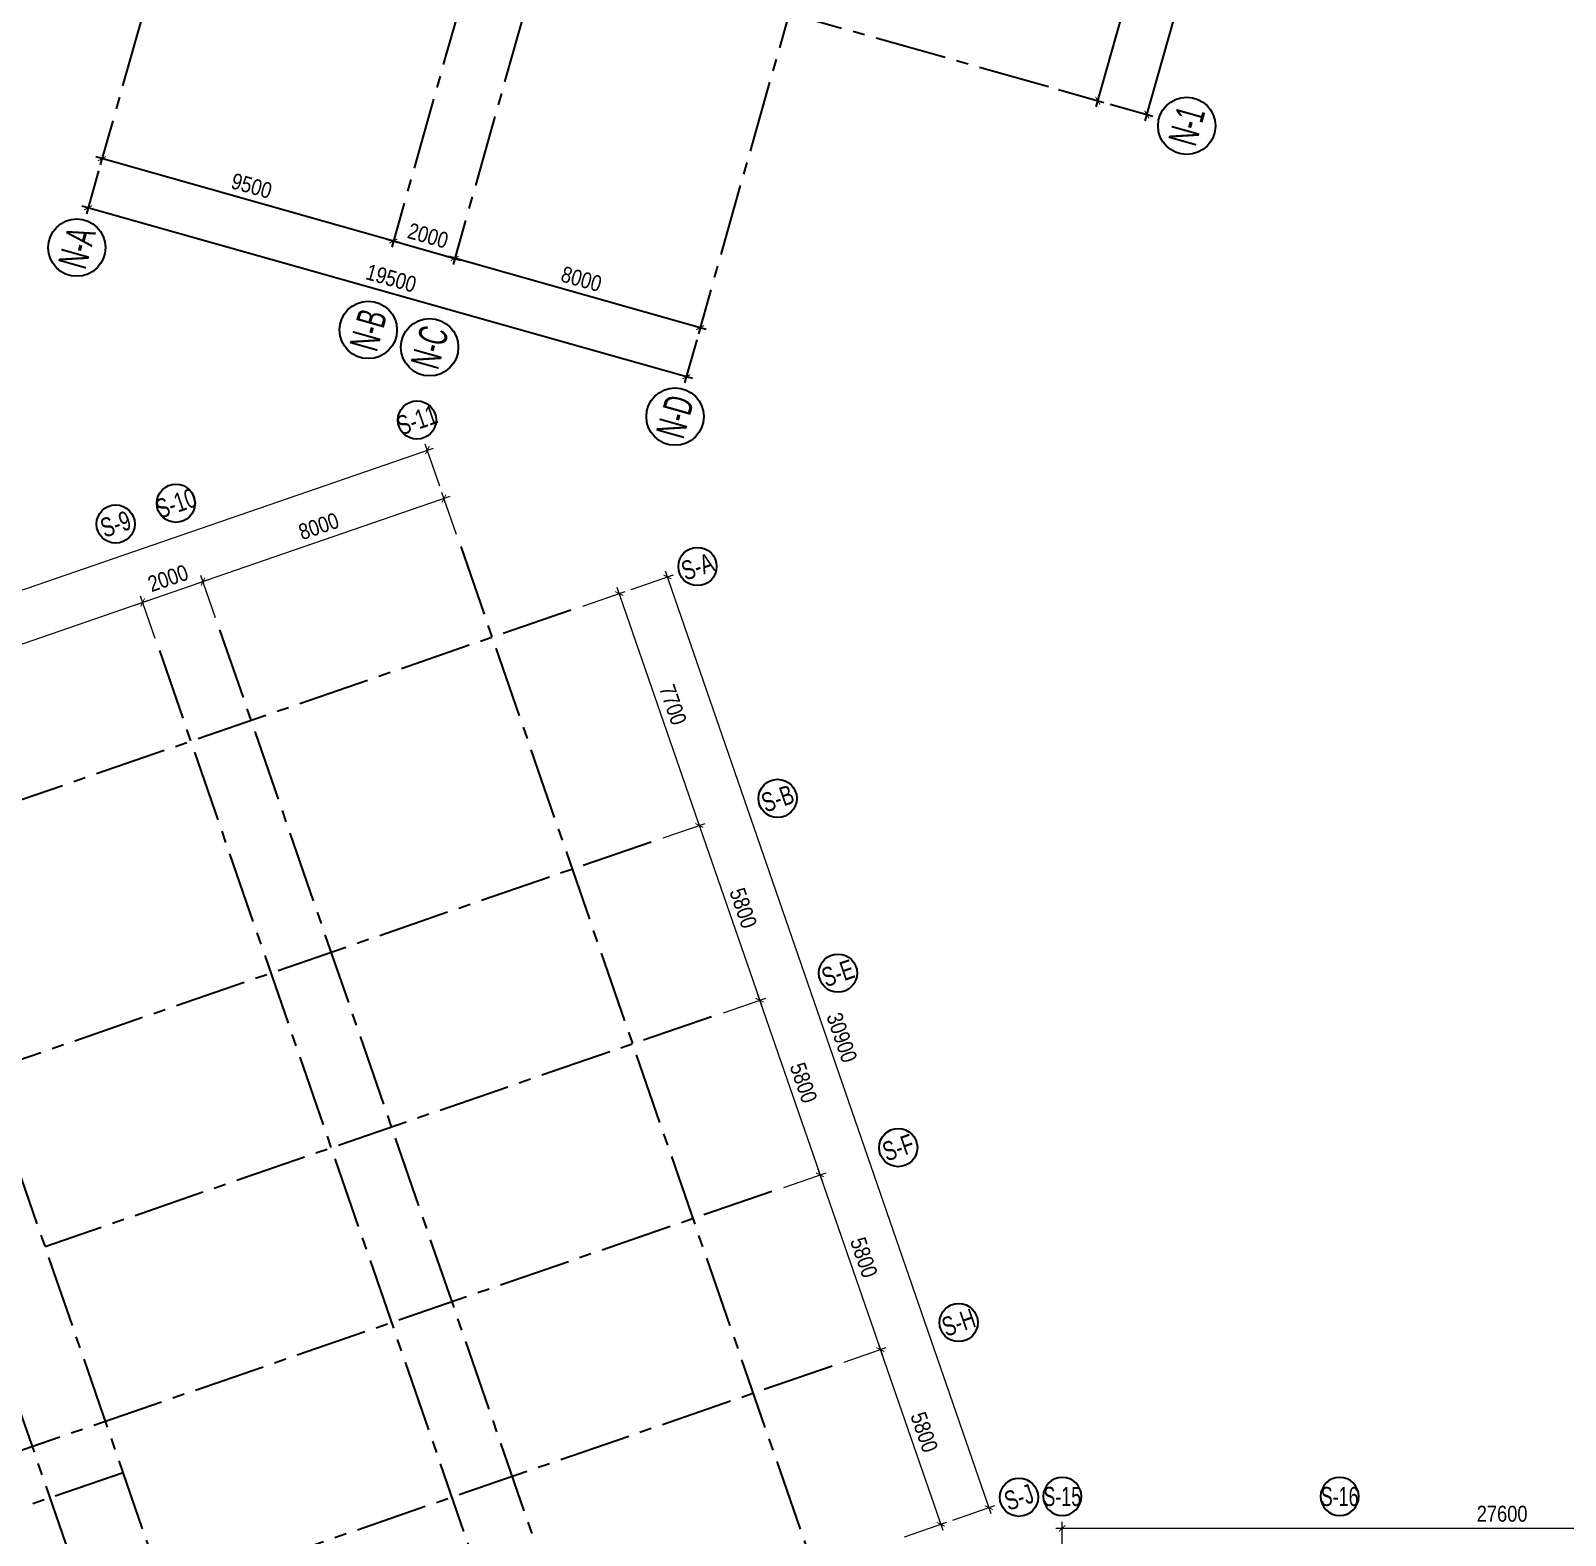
# Model space of a CAD drawing. Header units: millimetres. Extents: x 489377 to 1074388, y -818569 to -310551.
# Drawn here: x 560366 to 608504, y -773919 to -726700 of the extents above; entities that cross this region are included whole.
import ezdxf
from ezdxf.enums import TextEntityAlignment as Align

# ---------------------------------------------------------------- set-up
doc = ezdxf.new("R2010")
doc.units = ezdxf.units.MM
doc.header["$LTSCALE"] = 100
doc.header["$PDMODE"] = 32
doc.header["$PDSIZE"] = 2.5
for name, pattern in [('CENTER2', [1.125, 0.75, -0.125, 0.125, -0.125]), ('DASHDOT', [1, 0.5, -0.25, 0, -0.25]), ('DASHED', [4.5, 3, -1.5])]:
    doc.linetypes.add(name, pattern=pattern)
for name, color, linetype in [('A-GRID-SYM', 50, 'Continuous'), ('ccu11-Dim', 8, 'Continuous'), ('ccu11-Khuat', 9, 'DASHED'), ('ccu12-Hatch', 250, 'Continuous'), ('ccu12-Truc', 13, 'CENTER2'), ('KC-Betong', 6, 'Continuous'), ('KT-Dim', 8, 'Continuous'), ('Xref_ST_MBDV Cot vach 30.7.2022|Xref_ST_MBDV Cot vach 30.7.2022|Xref_ST_MBDV Cot vach 30.7.2022|Xref_ST_MBDV Cot vach 30.7.2022|A-GRID-SYM', 50, 'Continuous')]:
    doc.layers.add(name, color=color, linetype=linetype)
doc.layers.add('ccu12-Tencaukien', color=9, linetype='Continuous', lineweight=15)
doc.styles.add('Arial Narrow', font='ARIALN.TTF')
doc.styles.add('HBA-Text', font='GOTHIC.TTF')
doc.dimstyles.new('ccu12-200', dxfattribs={"dimscale": 200, "dimtxt": 2.5, "dimasz": 1, "dimexe": 1, "dimexo": 2, "dimgap": 1, "dimtad": 1, "dimdec": 0, "dimdsep": 46, "dimtxsty": 'Arial Narrow', "dimblk": 'ARCHTICK', "dimcen": -1, "dimdle": 1, "dimclrd": 256, "dimclre": 256, "dimclrt": 3, "dimadec": 0, "dimazin": 2, "dimtfac": 0.1, "dimtdec": 0, "dimtmove": 0, "dimatfit": 1, "dimldrblk": 'ARCHTICK', "dimfxl": 0, "dimtvp": 0.833333, "dimtolj": 1, "dimtzin": 12, "dimarcsym": 0})

# ---------------------------------------------------------------- blocks, each defined once
blk = doc.blocks.new('GRID-SYM-flat-91')
at = {"layer": 'Xref_ST_MBDV Cot vach 30.7.2022|Xref_ST_MBDV Cot vach 30.7.2022|Xref_ST_MBDV Cot vach 30.7.2022|Xref_ST_MBDV Cot vach 30.7.2022|A-GRID-SYM'}
blk.add_circle((0, 0, 0), 900, dxfattribs=at)
at = {"layer": 'Xref_ST_MBDV Cot vach 30.7.2022|Xref_ST_MBDV Cot vach 30.7.2022|Xref_ST_MBDV Cot vach 30.7.2022|Xref_ST_MBDV Cot vach 30.7.2022|A-GRID-SYM', "style": 'HBA-Text'}
blk.add_attdef('GRID', text='', height=900, rotation=19.04714, dxfattribs=at).set_placement((0, 0, 0), align=Align.MIDDLE_CENTER)
blk = doc.blocks.new('GRID-SYM-flat-103')
at = {"layer": 'Xref_ST_MBDV Cot vach 30.7.2022|Xref_ST_MBDV Cot vach 30.7.2022|Xref_ST_MBDV Cot vach 30.7.2022|Xref_ST_MBDV Cot vach 30.7.2022|A-GRID-SYM'}
blk.add_circle((0, 0, 0), 900, dxfattribs=at)
at = {"layer": 'Xref_ST_MBDV Cot vach 30.7.2022|Xref_ST_MBDV Cot vach 30.7.2022|Xref_ST_MBDV Cot vach 30.7.2022|Xref_ST_MBDV Cot vach 30.7.2022|A-GRID-SYM', "style": 'HBA-Text'}
blk.add_attdef('GRID', text='', height=900, rotation=19.04714, dxfattribs=at).set_placement((0, 0, 0), align=Align.MIDDLE_CENTER)
blk = doc.blocks.new('_ARCHTICK')
at = {"color": 0, "linetype": 'ByBlock', "const_width": 0.15}
blk.add_lwpolyline([(-0.5, -0.5), (0.5, 0.5)], dxfattribs=at)
blk = doc.blocks.new('*D141')
at = {"layer": 'Defpoints', "color": 0, "transparency": 16777216}
for p in [(1264299, -468830), (1264821, -470343), (1255842, -473443)]:
    blk.add_point(p, dxfattribs=at)
at = {"layer": 'KT-Dim', "lineweight": -2, "transparency": 16777216}
for p, q in [((1255130, -471996), (1264488, -468765)), ((1264691, -469965), (1264234, -468641)), ((1255711, -473065), (1255254, -471742))]:
    blk.add_line(p, q, dxfattribs=at)
at = {"layer": 'KT-Dim', "lineweight": -2, "transparency": 16777216, "xscale": 200, "yscale": 200, "zscale": 200}
for p, rotation in [((1264299, -468830), 19.04713796363415), ((1255319, -471931), 199.0471379636342)]:
    blk.add_blockref('_ARCHTICK', p, dxfattribs=dict(at, rotation=rotation))
at = {"layer": 'KT-Dim', "color": 3, "transparency": 16777216, "insert": (1259661, -469950), "char_height": 500, "attachment_point": 5, "rotation": 19.0471, "style": 'Arial Narrow'}
blk.add_mtext('\\A1;9500', dxfattribs=at)
blk = doc.blocks.new('*D142')
at = {"layer": 'Defpoints', "color": 0, "transparency": 16777216}
for p in [(1266190, -468178), (1266712, -469690), (1264821, -470343)]:
    blk.add_point(p, dxfattribs=at)
at = {"layer": 'KT-Dim', "lineweight": -2, "transparency": 16777216}
for p, q in [((1264110, -468896), (1266379, -468112)), ((1266581, -469312), (1266125, -467989)), ((1264691, -469965), (1264234, -468641))]:
    blk.add_line(p, q, dxfattribs=at)
at = {"layer": 'KT-Dim', "lineweight": -2, "transparency": 16777216, "xscale": 200, "yscale": 200, "zscale": 200}
for p, rotation in [((1266190, -468178), 19.04713796363415), ((1264299, -468830), 199.0471379636342)]:
    blk.add_blockref('_ARCHTICK', p, dxfattribs=dict(at, rotation=rotation))
at = {"layer": 'KT-Dim', "color": 3, "transparency": 16777216, "insert": (1265096, -468074), "char_height": 500, "attachment_point": 5, "rotation": 19.0471, "style": 'Arial Narrow'}
blk.add_mtext('\\A1;2000', dxfattribs=at)
blk = doc.blocks.new('*D143')
at = {"layer": 'Defpoints', "color": 0, "transparency": 16777216}
for p in [(1273752, -465567), (1274274, -467079), (1266712, -469690)]:
    blk.add_point(p, dxfattribs=at)
at = {"layer": 'KT-Dim', "lineweight": -2, "transparency": 16777216}
for p, q in [((1274143, -466701), (1273687, -465378)), ((1266001, -468243), (1273941, -465502)), ((1266581, -469312), (1266125, -467989))]:
    blk.add_line(p, q, dxfattribs=at)
at = {"layer": 'KT-Dim', "lineweight": -2, "transparency": 16777216, "xscale": 200, "yscale": 200, "zscale": 200}
for p, rotation in [((1273752, -465567), 19.04713796363415), ((1266190, -468178), 199.0471379636342)]:
    blk.add_blockref('_ARCHTICK', p, dxfattribs=dict(at, rotation=rotation))
at = {"layer": 'KT-Dim', "color": 3, "transparency": 16777216, "insert": (1269822, -466442), "char_height": 500, "attachment_point": 5, "rotation": 19.0471, "style": 'Arial Narrow'}
blk.add_mtext('\\A1;8000', dxfattribs=at)
blk = doc.blocks.new('*D144')
at = {"layer": 'Defpoints', "color": 0, "transparency": 16777216}
for p in [(1279246, -468554, 0), (1290842, -497240), (1289329, -497763, 0)]:
    blk.add_point(p, dxfattribs=at)
at = {"layer": 'KT-Dim', "lineweight": -2, "transparency": 16777216}
for p, q in [((1280693, -467843), (1290907, -497429)), ((1279624, -468423), (1280947, -467967)), ((1289708, -497632), (1291031, -497175))]:
    blk.add_line(p, q, dxfattribs=at)
at = {"layer": 'KT-Dim', "lineweight": -2, "transparency": 16777216, "xscale": 200, "yscale": 200, "zscale": 200}
for p, rotation in [((1280758, -468032), 109.0471074744618), ((1290842, -497240), 289.0471074744618)]:
    blk.add_blockref('_ARCHTICK', p, dxfattribs=dict(at, rotation=rotation))
at = {"layer": 'KT-Dim', "color": 3, "transparency": 16777216, "insert": (1286230, -482488), "char_height": 500, "attachment_point": 5, "rotation": 289.0471, "style": 'Arial Narrow'}
blk.add_mtext('\\A1;30900', dxfattribs=at)
blk = doc.blocks.new('*D145')
at = {"layer": 'Defpoints', "color": 0, "transparency": 16777216}
for p in [(1279246, -468554), (1277733, -469076), (1280246, -476355)]:
    blk.add_point(p, dxfattribs=at)
at = {"layer": 'KT-Dim', "lineweight": -2, "transparency": 16777216}
for p, q in [((1281824, -476022), (1279181, -468365)), ((1278111, -468946), (1279435, -468489)), ((1280624, -476224), (1281948, -475767))]:
    blk.add_line(p, q, dxfattribs=at)
at = {"layer": 'KT-Dim', "lineweight": -2, "transparency": 16777216, "xscale": 200, "yscale": 200, "zscale": 200}
for p, rotation in [((1279246, -468554), 109.0471074744618), ((1281759, -475832), 289.0471074744618)]:
    blk.add_blockref('_ARCHTICK', p, dxfattribs=dict(at, rotation=rotation))
at = {"layer": 'KT-Dim', "color": 3, "transparency": 16777216, "insert": (1280933, -472045), "char_height": 500, "attachment_point": 5, "rotation": 289.0471, "style": 'Arial Narrow'}
blk.add_mtext('\\A1;7700', dxfattribs=at)
blk = doc.blocks.new('*D122')
at = {"layer": 'Defpoints', "color": 0, "transparency": 16777216}
for p in [(1320742, -497889), (1293142, -499489), (1320742, -499489)]:
    blk.add_point(p, dxfattribs=at)
at = {"layer": 'KT-Dim', "lineweight": -2, "transparency": 16777216}
for p, q in [((1293142, -499089), (1293142, -497689)), ((1320742, -499089), (1320742, -497689)), ((1292942, -497889), (1320942, -497889))]:
    blk.add_line(p, q, dxfattribs=at)
at = {"layer": 'KT-Dim', "lineweight": -2, "transparency": 16777216, "xscale": 200, "yscale": 200, "zscale": 200, "rotation": 180}
blk.add_blockref('_ARCHTICK', (1293142, -497889), dxfattribs=at)
at = {"layer": 'KT-Dim', "lineweight": -2, "transparency": 16777216, "xscale": 200, "yscale": 200, "zscale": 200}
blk.add_blockref('_ARCHTICK', (1320742, -497889), dxfattribs=at)
at = {"layer": 'KT-Dim', "color": 3, "transparency": 16777216, "insert": (1306942, -497434), "char_height": 500, "attachment_point": 5, "style": 'Arial Narrow'}
blk.add_mtext('\\A1;27600', dxfattribs=at)
blk = doc.blocks.new('GRID-SYM-flat-73')
at = {"layer": 'Xref_ST_MBDV Cot vach 30.7.2022|Xref_ST_MBDV Cot vach 30.7.2022|Xref_ST_MBDV Cot vach 30.7.2022|Xref_ST_MBDV Cot vach 30.7.2022|A-GRID-SYM'}
blk.add_circle((0, 0, 0), 900, dxfattribs=at)
at = {"layer": 'Xref_ST_MBDV Cot vach 30.7.2022|Xref_ST_MBDV Cot vach 30.7.2022|Xref_ST_MBDV Cot vach 30.7.2022|Xref_ST_MBDV Cot vach 30.7.2022|A-GRID-SYM', "style": 'HBA-Text'}
blk.add_attdef('GRID', text='', height=900, rotation=359.63025, dxfattribs=at).set_placement((0, 0, 0), align=Align.MIDDLE_CENTER)
blk = doc.blocks.new('*D156')
at = {"layer": 'Defpoints', "color": 0, "transparency": 16777216}
for p in [(1273229, -464054), (1273752, -465567), (1218998, -484471)]:
    blk.add_point(p, dxfattribs=at)
at = {"layer": 'KT-Dim', "lineweight": -2, "transparency": 16777216}
for p, q in [((1218287, -483023), (1273419, -463989)), ((1273621, -465189), (1273164, -463865)), ((1218868, -484092), (1218411, -482769))]:
    blk.add_line(p, q, dxfattribs=at)
at = {"layer": 'KT-Dim', "lineweight": -2, "transparency": 16777216, "xscale": 200, "yscale": 200, "zscale": 200}
for p, rotation in [((1273229, -464054), 19.04771637789179), ((1218476, -482958), 199.0477163778918)]:
    blk.add_blockref('_ARCHTICK', p, dxfattribs=dict(at, rotation=rotation))
at = {"layer": 'KT-Dim', "color": 3, "transparency": 16777216, "insert": (1245704, -473076), "char_height": 500, "attachment_point": 5, "rotation": 19.0477, "style": 'Arial Narrow'}
blk.add_mtext('\\A1;57925', dxfattribs=at)
blk = doc.blocks.new('*D161')
at = {"layer": 'Defpoints', "color": 0, "ltscale": 0.5, "transparency": 16777216}
for p in [(1280246, -476355), (1283652, -481315), (1282139, -481837)]:
    blk.add_point(p, dxfattribs=at)
at = {"layer": 'KT-Dim', "lineweight": -2, "ltscale": 0.5, "transparency": 16777216}
for p, q in [((1280624, -476224), (1281948, -475767)), ((1281694, -475643), (1283717, -481504)), ((1282517, -481707), (1283841, -481250))]:
    blk.add_line(p, q, dxfattribs=at)
at = {"layer": 'KT-Dim', "lineweight": -2, "ltscale": 0.5, "transparency": 16777216, "xscale": 200, "yscale": 200, "zscale": 200}
for p, rotation in [((1281759, -475832), 109.0471074744618), ((1283652, -481315), 289.0471074744618)]:
    blk.add_blockref('_ARCHTICK', p, dxfattribs=dict(at, rotation=rotation))
at = {"layer": 'KT-Dim', "color": 3, "ltscale": 0.5, "transparency": 16777216, "insert": (1283136, -478425), "char_height": 500, "attachment_point": 5, "rotation": 289.0471, "style": 'Arial Narrow'}
blk.add_mtext('\\A1;5800', dxfattribs=at)
blk = doc.blocks.new('*D162')
at = {"layer": 'Defpoints', "color": 0, "ltscale": 0.5, "transparency": 16777216}
for p in [(1282139, -481837), (1285545, -486797), (1284031, -487320)]:
    blk.add_point(p, dxfattribs=at)
at = {"layer": 'KT-Dim', "lineweight": -2, "ltscale": 0.5, "transparency": 16777216}
for p, q in [((1282517, -481707), (1283841, -481250)), ((1283586, -481126), (1285610, -486986)), ((1284410, -487189), (1285734, -486732))]:
    blk.add_line(p, q, dxfattribs=at)
at = {"layer": 'KT-Dim', "lineweight": -2, "ltscale": 0.5, "transparency": 16777216, "xscale": 200, "yscale": 200, "zscale": 200}
for p, rotation in [((1283652, -481315), 109.0471074744618), ((1285545, -486797), 289.0471074744618)]:
    blk.add_blockref('_ARCHTICK', p, dxfattribs=dict(at, rotation=rotation))
at = {"layer": 'KT-Dim', "color": 3, "ltscale": 0.5, "transparency": 16777216, "insert": (1285028, -483908), "char_height": 500, "attachment_point": 5, "rotation": 289.0471, "style": 'Arial Narrow'}
blk.add_mtext('\\A1;5800', dxfattribs=at)
blk = doc.blocks.new('*D163')
at = {"layer": 'Defpoints', "color": 0, "ltscale": 0.5, "transparency": 16777216}
for p in [(1284031, -487320), (1287437, -492280), (1285924, -492802)]:
    blk.add_point(p, dxfattribs=at)
at = {"layer": 'KT-Dim', "lineweight": -2, "ltscale": 0.5, "transparency": 16777216}
for p, q in [((1285479, -486608), (1287503, -492469)), ((1284410, -487189), (1285734, -486732)), ((1286302, -492672), (1287626, -492215))]:
    blk.add_line(p, q, dxfattribs=at)
at = {"layer": 'KT-Dim', "lineweight": -2, "ltscale": 0.5, "transparency": 16777216, "xscale": 200, "yscale": 200, "zscale": 200}
for p, rotation in [((1285545, -486797), 109.0471074744618), ((1287437, -492280), 289.0471074744618)]:
    blk.add_blockref('_ARCHTICK', p, dxfattribs=dict(at, rotation=rotation))
at = {"layer": 'KT-Dim', "color": 3, "ltscale": 0.5, "transparency": 16777216, "insert": (1286921, -489390), "char_height": 500, "attachment_point": 5, "rotation": 289.0471, "style": 'Arial Narrow'}
blk.add_mtext('\\A1;5800', dxfattribs=at)
blk = doc.blocks.new('*D164')
at = {"layer": 'Defpoints', "color": 0, "ltscale": 0.5, "transparency": 16777216}
for p in [(1285924, -492802), (1289330, -497762), (1287817, -498285)]:
    blk.add_point(p, dxfattribs=at)
at = {"layer": 'KT-Dim', "lineweight": -2, "ltscale": 0.5, "transparency": 16777216}
for p, q in [((1286302, -492672), (1287626, -492215)), ((1287372, -492091), (1289395, -497951)), ((1288195, -498154), (1289519, -497697))]:
    blk.add_line(p, q, dxfattribs=at)
at = {"layer": 'KT-Dim', "lineweight": -2, "ltscale": 0.5, "transparency": 16777216, "xscale": 200, "yscale": 200, "zscale": 200}
for p, rotation in [((1287437, -492280), 109.0471074744618), ((1289330, -497762), 289.0471074744618)]:
    blk.add_blockref('_ARCHTICK', p, dxfattribs=dict(at, rotation=rotation))
at = {"layer": 'KT-Dim', "color": 3, "ltscale": 0.5, "transparency": 16777216, "insert": (1288814, -494872), "char_height": 500, "attachment_point": 5, "rotation": 289.0471, "style": 'Arial Narrow'}
blk.add_mtext('\\A1;5800', dxfattribs=at)
blk = doc.blocks.new('GRID-SYM-flat-229')
at = {"layer": 'A-GRID-SYM', "ltscale": 0.5}
blk.add_circle((0, 0), 900, dxfattribs=at)
at = {"layer": 'A-GRID-SYM', "style": 'HBA-Text'}
blk.add_attdef('GRID', text='', height=900, rotation=74.2212, dxfattribs=at).set_placement((0, 0), align=Align.MIDDLE_CENTER)
blk = doc.blocks.new('GRID-SYM-flat-230')
at = {"layer": 'A-GRID-SYM', "ltscale": 0.5}
blk.add_circle((0, 0), 900, dxfattribs=at)
at = {"layer": 'A-GRID-SYM', "style": 'HBA-Text'}
blk.add_attdef('GRID', text='', height=900, rotation=74.2212, dxfattribs=at).set_placement((0, 0), align=Align.MIDDLE_CENTER)
blk = doc.blocks.new('GRID-SYM-flat-231')
at = {"layer": 'A-GRID-SYM', "ltscale": 0.5}
blk.add_circle((0, 0), 900, dxfattribs=at)
at = {"layer": 'A-GRID-SYM', "style": 'HBA-Text'}
blk.add_attdef('GRID', text='', height=900, rotation=74.2212, dxfattribs=at).set_placement((0, 0), align=Align.MIDDLE_CENTER)
blk = doc.blocks.new('GRID-SYM-flat-232')
at = {"layer": 'A-GRID-SYM', "ltscale": 0.5}
blk.add_circle((0, 0), 900, dxfattribs=at)
at = {"layer": 'A-GRID-SYM', "style": 'HBA-Text'}
blk.add_attdef('GRID', text='', height=900, rotation=74.2212, dxfattribs=at).set_placement((0, 0), align=Align.MIDDLE_CENTER)
blk = doc.blocks.new('*D110')
at = {"layer": 'ccu11-Dim', "lineweight": -2, "ltscale": 0.5, "transparency": 16777216}
for p, q in [((1104031, -758559), (1105459, -758962)), ((1102520, -768627), (1105321, -758716)), ((1101339, -768086), (1102767, -768489))]:
    blk.add_line(p, q, dxfattribs=at)
at = {"layer": 'Defpoints', "color": 0, "ltscale": 0.5, "transparency": 16777216}
for p in [(1103646, -758450, 0), (1105266, -758908), (1100954, -767977, 0)]:
    blk.add_point(p, dxfattribs=at)
at = {"layer": 'ccu11-Dim', "lineweight": -2, "ltscale": 0.5, "transparency": 16777216, "xscale": 200, "yscale": 200, "zscale": 200}
for p, rotation in [((1105266, -758908), 74.22121918342351), ((1102574, -768435), 254.2212191834235)]:
    blk.add_blockref('_ARCHTICK', p, dxfattribs=dict(at, rotation=rotation))
at = {"layer": 'ccu11-Dim', "color": 3, "ltscale": 0.5, "transparency": 16777216, "insert": (1103482, -763548), "char_height": 500, "attachment_point": 5, "rotation": 74.2212, "style": 'Arial Narrow', "bg_fill": 3, "box_fill_scale": 1.1, "bg_fill_color": 256, "bg_fill_true_color": 13158600, "bg_fill_transparency": 0}
blk.add_mtext('\\A1;9900', dxfattribs=at)
blk = doc.blocks.new('*D111')
at = {"layer": 'ccu11-Dim', "lineweight": -2, "ltscale": 0.5, "transparency": 16777216}
for p, q in [((1104059, -769062), (1124345, -697274)), ((1123136, -697140), (1124483, -697520)), ((1102959, -768544), (1104306, -768924))]:
    blk.add_line(p, q, dxfattribs=at)
at = {"layer": 'Defpoints', "color": 0, "ltscale": 0.5, "transparency": 16777216}
for p in [(1122751, -697031), (1124291, -697466), (1102574, -768435)]:
    blk.add_point(p, dxfattribs=at)
at = {"layer": 'ccu11-Dim', "lineweight": -2, "ltscale": 0.5, "transparency": 16777216, "xscale": 200, "yscale": 200, "zscale": 200}
for p, rotation in [((1124291, -697466), 74.22121918342351), ((1104114, -768870), 254.2212191834235)]:
    blk.add_blockref('_ARCHTICK', p, dxfattribs=dict(at, rotation=rotation))
at = {"layer": 'ccu11-Dim', "color": 3, "ltscale": 0.5, "transparency": 16777216, "insert": (1113764, -733044), "char_height": 500, "attachment_point": 5, "rotation": 74.2212, "style": 'Arial Narrow', "bg_fill": 3, "box_fill_scale": 1.1, "bg_fill_color": 256, "bg_fill_true_color": 13158600, "bg_fill_transparency": 0}
blk.add_mtext('\\A1;74200', dxfattribs=at)
blk = doc.blocks.new('*D114')
at = {"layer": 'ccu11-Dim', "lineweight": -2, "ltscale": 0.5, "transparency": 16777216}
for p, q in [((1071229, -770639), (1070849, -771987)), ((1089861, -777151), (1070711, -771740)), ((1089995, -775942), (1089614, -777289))]:
    blk.add_line(p, q, dxfattribs=at)
at = {"layer": 'Defpoints', "color": 0, "ltscale": 0.5, "transparency": 16777216}
for p in [(1071338, -770254), (1070903, -771794), (1090103, -775557)]:
    blk.add_point(p, dxfattribs=at)
at = {"layer": 'ccu11-Dim', "lineweight": -2, "ltscale": 0.5, "transparency": 16777216, "xscale": 200, "yscale": 200, "zscale": 200}
for p, rotation in [((1070903, -771794), 164.2212191822723), ((1089668, -777097), 344.2212191822723)]:
    blk.add_blockref('_ARCHTICK', p, dxfattribs=dict(at, rotation=rotation))
at = {"layer": 'ccu11-Dim', "color": 3, "ltscale": 0.5, "transparency": 16777216, "insert": (1080410, -774007), "char_height": 500, "attachment_point": 5, "rotation": 344.2212, "style": 'Arial Narrow', "bg_fill": 3, "box_fill_scale": 1.1, "bg_fill_color": 256, "bg_fill_true_color": 13158600, "bg_fill_transparency": 0}
blk.add_mtext('\\A1;19500', dxfattribs=at)
blk = doc.blocks.new('*D115')
at = {"layer": 'ccu11-Dim', "lineweight": -2, "ltscale": 0.5, "transparency": 16777216}
for p, q in [((1082741, -772193), (1082350, -773574)), ((1090296, -775611), (1082212, -773327)), ((1090439, -774368), (1090049, -775749))]:
    blk.add_line(p, q, dxfattribs=at)
at = {"layer": 'Defpoints', "color": 0, "ltscale": 0.5, "transparency": 16777216}
for p in [(1082850, -771808, 0), (1082405, -773381), (1090548, -773983, 0)]:
    blk.add_point(p, dxfattribs=at)
at = {"layer": 'ccu11-Dim', "lineweight": -2, "ltscale": 0.5, "transparency": 16777216, "xscale": 200, "yscale": 200, "zscale": 200}
for p, rotation in [((1082405, -773381), 164.2212191822723), ((1090103, -775557), 344.2212191822723)]:
    blk.add_blockref('_ARCHTICK', p, dxfattribs=dict(at, rotation=rotation))
at = {"layer": 'ccu11-Dim', "color": 3, "ltscale": 0.5, "transparency": 16777216, "insert": (1086378, -774031), "char_height": 500, "attachment_point": 5, "rotation": 344.2212, "style": 'Arial Narrow', "bg_fill": 3, "box_fill_scale": 1.1, "bg_fill_color": 256, "bg_fill_true_color": 13158600, "bg_fill_transparency": 0}
blk.add_mtext('\\A1;8000', dxfattribs=at)
blk = doc.blocks.new('*D116')
at = {"layer": 'ccu11-Dim', "lineweight": -2, "ltscale": 0.5, "transparency": 16777216}
for p, q in [((1071674, -769065), (1071284, -770447)), ((1080673, -772892), (1071146, -770200)), ((1080816, -771649), (1080426, -773030))]:
    blk.add_line(p, q, dxfattribs=at)
at = {"layer": 'Defpoints', "color": 0, "ltscale": 0.5, "transparency": 16777216}
for p in [(1071783, -768681, 0), (1071338, -770254), (1080925, -771264, 0)]:
    blk.add_point(p, dxfattribs=at)
at = {"layer": 'ccu11-Dim', "lineweight": -2, "ltscale": 0.5, "transparency": 16777216, "xscale": 200, "yscale": 200, "zscale": 200}
for p, rotation in [((1071338, -770254), 164.2212191822723), ((1080480, -772838), 344.2212191822723)]:
    blk.add_blockref('_ARCHTICK', p, dxfattribs=dict(at, rotation=rotation))
at = {"layer": 'ccu11-Dim', "color": 3, "ltscale": 0.5, "transparency": 16777216, "insert": (1076033, -771108), "char_height": 500, "attachment_point": 5, "rotation": 344.2212, "style": 'Arial Narrow', "bg_fill": 3, "box_fill_scale": 1.1, "bg_fill_color": 256, "bg_fill_true_color": 13158600, "bg_fill_transparency": 0}
blk.add_mtext('\\A1;9500', dxfattribs=at)
blk = doc.blocks.new('GRID-SYM-flat-245')
at = {"layer": 'A-GRID-SYM', "ltscale": 0.5}
blk.add_circle((0, 0), 900, dxfattribs=at)
at = {"layer": 'A-GRID-SYM', "style": 'HBA-Text'}
blk.add_attdef('GRID', text='', height=900, rotation=74.2212, dxfattribs=at).set_placement((0, 0), align=Align.MIDDLE_CENTER)
blk = doc.blocks.new('*D120')
at = {"layer": 'ccu11-Dim', "lineweight": -2, "ltscale": 0.5, "transparency": 16777216}
for p, q in [((1080816, -771649), (1080426, -773030)), ((1080288, -772783), (1082597, -773436)), ((1082543, -772891), (1082350, -773574))]:
    blk.add_line(p, q, dxfattribs=at)
at = {"layer": 'Defpoints', "color": 0, "ltscale": 0.5, "transparency": 16777216}
for p in [(1080925, -771264, 0), (1082652, -772506)]:
    blk.add_point(p, dxfattribs=at)
at = {"layer": 'ccu11-Dim', "lineweight": -2, "ltscale": 0.5, "transparency": 16777216, "xscale": 200, "yscale": 200, "zscale": 200}
for p, rotation in [((1080480, -772838), 164.2212191822723), ((1082405, -773381), 344.2212191822723)]:
    blk.add_blockref('_ARCHTICK', p, dxfattribs=dict(at, rotation=rotation))
at = {"layer": 'ccu11-Dim', "color": 3, "ltscale": 0.5, "transparency": 16777216, "insert": (1081566, -772671), "char_height": 500, "attachment_point": 5, "rotation": 344.2212, "style": 'Arial Narrow', "bg_fill": 3, "box_fill_scale": 1.1, "bg_fill_color": 256, "bg_fill_true_color": 13158600, "bg_fill_transparency": 0}
blk.add_mtext('\\A1;2000', dxfattribs=at)
at = {"layer": 'Defpoints', "color": 0, "ltscale": 0.5, "transparency": 16777216}
blk.add_point((1082405, -773381), dxfattribs=at)
blk = doc.blocks.new('Grid-ST-flat-3')
at = {"layer": 'ccu12-Truc', "ltscale": 30}
for p, q in [((362731.8, -35864.7, 0.1), (374729.9, -70616.8, 0.1)), ((366190.8, -37861.7, 0.1), (297619.6, -61535.8, 0.1)), ((355169.8, -38475.5, 0.1), (370215.9, -82056.1, 0.1)), ((353279.3, -39128.2, 0.1), (368325.4, -82708.8, 0.1)), ((344299.4, -42228.4, 0.1), (361219.3, -91236.4, 0.1)), ((342007.2, -43019.8, 0.1), (350734.5, -68298.1, 0.1)), ((368703.7, -45140.1, 0.1), (347796.7, -52358.2, 0.1)), ((370596.5, -50622.6, 0.1), (349695.2, -57838.7, 0.1)), ((372489.3, -56105.1, 0.1), (343807.6, -66007.3, 0.1)), ((374382.1, -61587.5, 0.1), (305810.9, -85261.6, 0.1)), ((352142.8, -64928.1, 0.1), (304472.8, -81386.1, 0.1))]:
    blk.add_line(p, q, dxfattribs=at)
at = {"layer": 'KT-Dim'}
ref = blk.add_blockref('GRID-SYM-flat-103', (361360.9, -31894.2, 0.1), dxfattribs=dict(at, xscale=0.6666666666666666, yscale=0.6666666666666666, zscale=0.6666666666666666))
ref.add_attrib('GRID', 'S-11', dxfattribs={"layer": 'Xref_ST_MBDV Cot vach 30.7.2022|Xref_ST_MBDV Cot vach 30.7.2022|Xref_ST_MBDV Cot vach 30.7.2022|Xref_ST_MBDV Cot vach 30.7.2022|A-GRID-SYM', "height": 600, "rotation": 19, "style": 'HBA-Text', "width": 0.75}).set_placement((361360.9, -31894.2, 0.1), align=Align.MIDDLE_CENTER)
ref = blk.add_blockref('GRID-SYM-flat-103', (353799.1, -34505.5, 0.1), dxfattribs=dict(at, xscale=0.6666666666666666, yscale=0.6666666666666666, zscale=0.6666666666666666))
ref.add_attrib('GRID', 'S-10', dxfattribs={"layer": 'Xref_ST_MBDV Cot vach 30.7.2022|Xref_ST_MBDV Cot vach 30.7.2022|Xref_ST_MBDV Cot vach 30.7.2022|Xref_ST_MBDV Cot vach 30.7.2022|A-GRID-SYM', "height": 600, "rotation": 19, "style": 'HBA-Text', "width": 0.75}).set_placement((353799.1, -34505.5, 0.1), align=Align.MIDDLE_CENTER)
ref = blk.add_blockref('GRID-SYM-flat-103', (351908.6, -35158.2, 0.1), dxfattribs=dict(at, xscale=0.6666666666666666, yscale=0.6666666666666666, zscale=0.6666666666666666))
ref.add_attrib('GRID', 'S-9', dxfattribs={"layer": 'Xref_ST_MBDV Cot vach 30.7.2022|Xref_ST_MBDV Cot vach 30.7.2022|Xref_ST_MBDV Cot vach 30.7.2022|Xref_ST_MBDV Cot vach 30.7.2022|A-GRID-SYM', "height": 600, "rotation": 19, "style": 'HBA-Text', "width": 0.75}).set_placement((351908.6, -35158.2, 0.1), align=Align.MIDDLE_CENTER)
ref = blk.add_blockref('GRID-SYM-flat-103', (370160.8, -36491.1, 0.1), dxfattribs=dict(at, xscale=0.6666666666666666, yscale=0.6666666666666666, zscale=0.6666666666666666))
ref.add_attrib('GRID', 'S-A', dxfattribs={"layer": 'Xref_ST_MBDV Cot vach 30.7.2022|Xref_ST_MBDV Cot vach 30.7.2022|Xref_ST_MBDV Cot vach 30.7.2022|Xref_ST_MBDV Cot vach 30.7.2022|A-GRID-SYM', "height": 600, "rotation": 19.04714, "style": 'HBA-Text', "width": 0.75}).set_placement((370160.8, -36491.1, 0.1), align=Align.MIDDLE_CENTER)
ref = blk.add_blockref('GRID-SYM-flat-103', (372673.7, -43769.5, 0.1), dxfattribs=dict(at, xscale=0.6666666666666666, yscale=0.6666666666666666, zscale=0.6666666666666666))
ref.add_attrib('GRID', 'S-B', dxfattribs={"layer": 'Xref_ST_MBDV Cot vach 30.7.2022|Xref_ST_MBDV Cot vach 30.7.2022|Xref_ST_MBDV Cot vach 30.7.2022|Xref_ST_MBDV Cot vach 30.7.2022|A-GRID-SYM', "height": 600, "rotation": 19, "style": 'HBA-Text', "width": 0.75}).set_placement((372673.7, -43769.5, 0.1), align=Align.MIDDLE_CENTER)
ref = blk.add_blockref('GRID-SYM-flat-103', (374566.5, -49252, 0.1), dxfattribs=dict(at, xscale=0.6666666666666666, yscale=0.6666666666666666, zscale=0.6666666666666666))
ref.add_attrib('GRID', 'S-E', dxfattribs={"layer": 'Xref_ST_MBDV Cot vach 30.7.2022|Xref_ST_MBDV Cot vach 30.7.2022|Xref_ST_MBDV Cot vach 30.7.2022|Xref_ST_MBDV Cot vach 30.7.2022|A-GRID-SYM', "height": 600, "rotation": 19, "style": 'HBA-Text', "width": 0.75}).set_placement((374566.5, -49252, 0.1), align=Align.MIDDLE_CENTER)
ref = blk.add_blockref('GRID-SYM-flat-103', (376456.4, -54726, 0.1), dxfattribs=dict(at, xscale=0.6666666666666666, yscale=0.6666666666666666, zscale=0.6666666666666666))
ref.add_attrib('GRID', 'S-F', dxfattribs={"layer": 'Xref_ST_MBDV Cot vach 30.7.2022|Xref_ST_MBDV Cot vach 30.7.2022|Xref_ST_MBDV Cot vach 30.7.2022|Xref_ST_MBDV Cot vach 30.7.2022|A-GRID-SYM', "height": 600, "rotation": 19, "style": 'HBA-Text', "width": 0.75}).set_placement((376456.4, -54726, 0.1), align=Align.MIDDLE_CENTER)
ref = blk.add_blockref('GRID-SYM-flat-103', (378352.1, -60216.9, 0.1), dxfattribs=dict(at, xscale=0.6666666666666666, yscale=0.6666666666666666, zscale=0.6666666666666666))
ref.add_attrib('GRID', 'S-H', dxfattribs={"layer": 'Xref_ST_MBDV Cot vach 30.7.2022|Xref_ST_MBDV Cot vach 30.7.2022|Xref_ST_MBDV Cot vach 30.7.2022|Xref_ST_MBDV Cot vach 30.7.2022|A-GRID-SYM', "height": 600, "rotation": 19, "style": 'HBA-Text', "width": 0.75}).set_placement((378352.1, -60216.9, 0.1), align=Align.MIDDLE_CENTER)
ref = blk.add_blockref('GRID-SYM-flat-91', (380244.9, -65699.3, 0.1), dxfattribs=dict(at, xscale=0.6666666666666666, yscale=0.6666666666666666, zscale=0.6666666666666666))
ref.add_attrib('GRID', 'S-J', dxfattribs={"layer": 'Xref_ST_MBDV Cot vach 30.7.2022|Xref_ST_MBDV Cot vach 30.7.2022|Xref_ST_MBDV Cot vach 30.7.2022|Xref_ST_MBDV Cot vach 30.7.2022|A-GRID-SYM', "height": 600, "rotation": 19, "style": 'HBA-Text', "width": 0.75}).set_placement((380244.9, -65699.3, 0.1), align=Align.MIDDLE_CENTER)
ref = blk.add_blockref('GRID-SYM-flat-73', (381603.6, -65674.8, 0.1), dxfattribs=dict(at, xscale=-0.6666666666666665, yscale=0.6666666666666665, zscale=0.6666666666666665, rotation=179.6748020054017))
ref.add_attrib('GRID', 'S-15', dxfattribs={"layer": 'Xref_ST_MBDV Cot vach 30.7.2022|Xref_ST_MBDV Cot vach 30.7.2022|Xref_ST_MBDV Cot vach 30.7.2022|Xref_ST_MBDV Cot vach 30.7.2022|A-GRID-SYM', "height": 600, "style": 'HBA-Text', "width": 0.7}).set_placement((381603.6, -65674.8, 0.1), align=Align.MIDDLE_CENTER)
ref = blk.add_blockref('GRID-SYM-flat-73', (390303.6, -65674.8, 0.1), dxfattribs=dict(at, xscale=-0.6666666666666665, yscale=0.6666666666666665, zscale=0.6666666666666665, rotation=179.6748020054017))
ref.add_attrib('GRID', 'S-16', dxfattribs={"layer": 'Xref_ST_MBDV Cot vach 30.7.2022|Xref_ST_MBDV Cot vach 30.7.2022|Xref_ST_MBDV Cot vach 30.7.2022|Xref_ST_MBDV Cot vach 30.7.2022|A-GRID-SYM', "height": 600, "style": 'HBA-Text', "width": 0.7}).set_placement((390303.6, -65674.8, 0.1), align=Align.MIDDLE_CENTER)
for base, p1, p2, angle, picture, middle in [((361687.3, -32839.4, 0.1), (307456.2, -53255.8, 0.1), (362209.6, -34352.3, 0.1), 19.04772, '*D156', (334162.1, -41861.1, 0.1)), ((362209.6, -34352.3, 0.1), (355169.8, -38475.5, 0.1), (362731.8, -35864.7, 0.1), 19.04714, '*D143', (358280, -35227.3, 0.1)), ((354647.6, -36963.1, 0.1), (353279.3, -39128.2, 0.1), (355169.8, -38475.5, 0.1), 19.04714, '*D142', (353553.8, -36859, 0.1)), ((379299.7, -66025.7, 0.1), (367703.9, -37339.3, 0.1), (377787.3, -66547.8, 0.1), 109.04711, '*D144', (374688, -51272.9, 0.1)), ((352757.1, -37615.8, 0.1), (344299.4, -42228.4, 0.1), (353279.3, -39128.2, 0.1), 19.04714, '*D141', (348118.6, -38735.5, 0.1)), ((367703.9, -37339.3, 0.1), (368703.7, -45140.1, 0.1), (366190.8, -37861.7, 0.1), 109.04711, '*D145', (369390.7, -40830, 0.1))]:
    dim = blk.add_linear_dim(base=base, p1=p1, p2=p2, angle=angle, dimstyle='ccu12-200', dxfattribs=at)
    dim.commit()
    dim.dimension.update_dxf_attribs({"geometry": picture, "text_midpoint": middle, "insert": (-911542.2, 431214.7)})
at = {"layer": 'KT-Dim', "ltscale": 0.5}
for base, p1, p2, picture, middle in [((372109.5, -50100.2, 0.1), (368703.7, -45140.1, 0.1), (370596.5, -50622.6, 0.1), '*D161', (371593.5, -47210.4, 0.1)), ((374002.3, -55582.7, 0.1), (370596.5, -50622.6, 0.1), (372489.3, -56105, 0.1), '*D162', (373486.3, -52692.9, 0.1)), ((375895.1, -61065.1, 0.1), (372489.3, -56105, 0.1), (374382.1, -61587.5, 0.1), '*D163', (375379.1, -58175.3, 0.1)), ((377787.9, -66547.6, 0.1), (374382.1, -61587.5, 0.1), (376274.9, -67070, 0.1), '*D164', (377271.9, -63657.8, 0.1))]:
    dim = blk.add_linear_dim(base=base, p1=p1, p2=p2, angle=109.04711, dimstyle='ccu12-200', override={"dimtmove": 1}, dxfattribs=at)
    dim.commit()
    dim.dimension.update_dxf_attribs({"geometry": picture, "text_midpoint": middle, "insert": (-911542.2, 431214.7)})
at = {"layer": 'KT-Dim'}
dim = blk.add_linear_dim(base=(409199.4, -66674.8, 0.1), p1=(381599.4, -68274.8, 0.1), p2=(409199.4, -68274.8, 0.1), dimstyle='ccu12-200', dxfattribs=at)
dim.commit()
dim.dimension.update_dxf_attribs({"geometry": '*D122', "text_midpoint": (395399.4, -66219.5, 0.1), "insert": (-911542.2, 431214.7)})
blk = doc.blocks.new('LUOI TRUC-NT1')
at = {"layer": 'ccu12-Truc', "ltscale": 30}
for p, q in [((5405.1, 90839.4), (-21115.9, -3016.3)), ((14547.1, 88256.1), (-11973.8, -5599.6)), ((16471.7, 87712.2), (-10049.2, -6143.4)), ((24170.3, 85536.9), (-2350.7, -8318.8)), ((8145.2, -2301.6), (-21710.7, 6134.8))]:
    blk.add_line(p, q, dxfattribs=at)
at = {"layer": 'KC-Betong', "ltscale": 0.5}
ref = blk.add_blockref('GRID-SYM-flat-229', (12475.7, -3525), dxfattribs=at)
ref.add_attrib('GRID', 'N-1', dxfattribs={"layer": 'A-GRID-SYM', "height": 900, "rotation": 74.22122, "style": 'HBA-Text', "width": 0.6}).set_placement((12475.7, -3525), align=Align.MIDDLE_CENTER)
ref = blk.add_blockref('GRID-SYM-flat-230', (-22339.5, -7346.7), dxfattribs=at)
ref.add_attrib('GRID', 'N-A', dxfattribs={"layer": 'A-GRID-SYM', "height": 900, "rotation": 74.22122, "style": 'HBA-Text', "width": 0.6}).set_placement((-22339.5, -7346.7), align=Align.MIDDLE_CENTER)
ref = blk.add_blockref('GRID-SYM-flat-231', (-13197.5, -9930), dxfattribs=at)
ref.add_attrib('GRID', 'N-B', dxfattribs={"layer": 'A-GRID-SYM', "height": 900, "rotation": 74.22122, "style": 'HBA-Text', "width": 0.6}).set_placement((-13197.5, -9930), align=Align.MIDDLE_CENTER)
ref = blk.add_blockref('GRID-SYM-flat-232', (-3574.3, -12649.2), dxfattribs=at)
ref.add_attrib('GRID', 'N-D', dxfattribs={"layer": 'A-GRID-SYM', "height": 900, "rotation": 74.22122, "style": 'HBA-Text', "width": 0.6}).set_placement((-3574.3, -12649.2), align=Align.MIDDLE_CENTER)
at = {"layer": 'ccu11-Dim', "ltscale": 0.5}
for base, p1, p2, angle, picture, middle in [((12377, 6790.3), (8065, -2278.7, 0), (10757, 7248, 0), 74.22122, '*D110', (10592.9, 2150.7)), ((-21986, -6095.7), (-2785.7, -9858.5), (-21550.9, -4556), 164.22122, '*D114', (-12479.6, -8308.8))]:
    dim = blk.add_linear_dim(base=base, p1=p1, p2=p2, angle=angle, dimstyle='ccu12-200', override={"dimfxl": 150, "dimtfill": 1}, dxfattribs=at)
    dim.commit()
    dim.dimension.update_dxf_attribs({"geometry": picture, "text_midpoint": middle, "insert": (-1092889.1, 765698.3)})
for base, p1, p2, angle, picture, middle in [((31401.4, 68232.3), (9685, -2736.5), (29861.7, 68667.4), 74.22122, '*D111', (20874.9, 32654.2)), ((-21550.9, -4556), (-11964.2, -5565.5, 0), (-21106.2, -2982.2, 0), 164.22122, '*D116', (-16856.1, -5409.5)), ((-10484.3, -7683.1), (-2341, -8284.7, 0), (-10039.6, -6109.3, 0), 164.22122, '*D115', (-6511.2, -8332.7))]:
    dim = blk.add_linear_dim(base=base, p1=p1, p2=p2, angle=angle, dimstyle='ccu12-200', override={"dimfxl": 150, "dimtfill": 1}, dxfattribs=at)
    dim.commit()
    dim.dimension.update_dxf_attribs({"geometry": picture, "text_midpoint": middle, "insert": (-1092889.1, 765698.3)})
at = {"layer": 'KC-Betong', "ltscale": 0.5}
ref = blk.add_blockref('GRID-SYM-flat-245', (-11272.9, -10473.8), dxfattribs=at)
ref.add_attrib('GRID', 'N-C', dxfattribs={"layer": 'A-GRID-SYM', "height": 900, "rotation": 74.22122, "style": 'HBA-Text', "width": 0.6}).set_placement((-11272.9, -10473.8), align=Align.MIDDLE_CENTER)
at = {"layer": 'ccu11-Dim', "ltscale": 0.5}
dim = blk.add_linear_dim(base=(-10484.3, -7683.1), p1=(-11964.2, -5565.5, 0), p2=(-10236.9, -6807.8), angle=164.22122, dimstyle='ccu12-200', override={"dimtmove": 1, "dimfxl": 150, "dimtfill": 1}, dxfattribs=at)
dim.commit()
dim.dimension.update_dxf_attribs({"geometry": '*D120', "text_midpoint": (-11322.8, -6973.1), "insert": (-1092889.1, 765698.3)})
blk = doc.blocks.new('220908_DWall Plan')
at = {"layer": 'ccu12-Hatch', "ltscale": 0.5}
h = blk.add_hatch(dxfattribs=at)
h.set_pattern_fill('VATLIEU04', color=256, scale=50, pattern_type=2)
h.set_pattern_definition([(50, (-626373.33, 223416.3), (358.63009, -31.37607), [37.5, -412.5]), (355, (-626373.33, 223416.3), (-69.37567, 376.09607), [30, -330]), (100.4514, (-626343.45, 223413.7), (289.25469, 344.71977), [31.8701, -350.57106]), (46.1842, (-626373.33, 223516.3), (533.62052, -82.7595), [56.25, -618.75]), (96.6356, (-626328.87, 223509.4), (467.33135, 487.05894), [47.80514, -525.8565]), (351.1842, (-626373.33, 223516.3), (467.33097, 487.0593), [45, -495]), (21, (-626323.33, 223491.3), (298.45353, -201.30945), [37.5, -412.5]), (326, (-626323.33, 223491.3), (121.65767, 362.57502), [30, -330]), (71.4514, (-626298.46, 223474.54), (420.11131, 161.26525), [31.8701, -350.57106]), (37.5, (-626373.33, 223416.31), (6.079928, 166.446927), [0, -326, 0, -335, 0, -331.25]), (7.5, (-626373.33, 223416.31), (131.53477, 197.205856), [0, -191, 0, -318.5, 0, -126.25]), (327.5, (-626484.83, 223416.31), (266.911218, -11.277436), [0, -125, 0, -390, 0, -517.5]), (317.5, (-626534.83, 223416.31), (291.593085, 50.05249), [0, -162.5, 0, -259, 0, -367.5]), (45, (-626373.33, 223416.31), (-150.26019, 150.26019), []), (45, (-626373.33, 223477.56), (-150.26019, 150.26019), [])])
h.paths.add_polyline_path([(-122510.4, 58795.4), (-122033.7, 56036.3), (-122025.8, 55995.6), (-121435.2, 53258.6), (-121425.6, 53218.3), (-120722.3, 50508.1), (-120711, 50468.2), (-119896.1, 47789.5), (-119883.2, 47750.1), (-118958, 45107.4), (-118943.5, 45068.6), (-117909.8, 42466.4), (-117893.7, 42428.3), (-116753.1, 39871.1), (-116735.4, 39833.7), (-115489.9, 37325.9), (-115470.4, 37288.7), (-113949.2, 34524), (-113926.1, 34484.2), (-112465, 32095.7), (-112442.4, 32060.3), (-110882.3, 29735.2), (-110858.5, 29701.3), (-109203.6, 27442.8), (-109178.4, 27409.9), (-107431.4, 25221.8), (-107404.9, 25189.9), (-105568.8, 23076), (-105541, 23045.3), (-103618.9, 21009.2), (-103589.9, 20979.7), (-101585.2, 19024.9), (-101555, 18996.6), (-99471.1, 17126.5), (-99439.7, 17099.4), (-97280.2, 15317.2), (-97247.7, 15291.5), (-95016.3, 13600.1), (-94982.8, 13575.8), (-92683.3, 11978.3), (-92648.8, 11955.3), (-90285.1, 10454.4), (-90249.7, 10432.9), (-87825.9, 9031.1), (-87789.6, 9011.1), (-85309.8, 7710.8), (-85272.8, 7692.3), (-82741.3, 6495.8), (-82703.5, 6478.9), (-80124.7, 5388.2), (-80086.2, 5372.8), (-77464.5, 4389.8), (-77425.4, 4376.1), (-74765.2, 3502.4), (-74725.6, 3490.3), (-72031.5, 2727.6), (-71991.4, 2717.1), (-69268, 2066.5), (-69227.6, 2057.8), (-66479.6, 1520.5), (-66438.8, 1513.4), (-63670.9, 1090.4), (-63637.2, 1085.8), (-60856.6, 757.2), (-60844.4, 755.8), (-41353.3, -1307), (0, 0), (5993.1, 7667.3), (-23501.3, 144497.8), (-27624.7, 160190.9), (-41845.5, 164209.2), (-48082.3, 159482.1), (-71537, 141587.6), (-77499.2, 137277.8), (-78971.4, 133992.6), (-83075.5, 131026), (-86656.7, 130658.3), (-88925.9, 129018), (-91195.2, 127377.7), (-93464.4, 125737.4), (-93470.8, 125732.8), (-95729.2, 124077.6), (-95757.8, 124056), (-97965.7, 122333.9), (-98004.3, 122302.4), (-100138.8, 120490.2), (-100176.1, 120457.1), (-102233.4, 118557.8), (-102269.3, 118523.2), (-104245.9, 116540.1), (-104280.4, 116504.1), (-106173, 114440.6), (-106205.9, 114403.1), (-108011.2, 112262.8), (-108042.5, 112224.1), (-109757.4, 110010.7), (-109787.1, 109970.7), (-111408.7, 107688), (-111436.7, 107646.8), (-112962, 105298.7), (-112988.3, 105256.4), (-114414.8, 102847), (-114439.3, 102803.6), (-115764.6, 100337.1), (-115787.3, 100292.7), (-117009, 97773.3), (-117029.8, 97728.1), (-118145.9, 95160.1), (-118164.8, 95114), (-119173.3, 92501.9), (-119190.2, 92455.1), (-120089.4, 89803.4), (-120104.4, 89755.9), (-120892.7, 87069.1), (-120905.8, 87021), (-121581.8, 84303.9), (-121592.9, 84255.3), (-122155.5, 81512.4), (-122164.5, 81463.4), (-122612.8, 78699.5), (-122619.8, 78650.1), (-122952.9, 75870), (-122957.9, 75820.4), (-123175.3, 73028.9), (-123178.2, 72978.7), (-123278.4, 70180.4), (-123279.1, 70131.9), (-123266, 67331.9), (-123264.7, 67281.1), (-123132.9, 64484.2), (-123130.1, 64443.1), (-122883.3, 61654), (-122878.8, 61612.8), (-122516.6, 58836.3)])
h.paths.add_polyline_path([(-24474.2, 144265.3), (-28446.7, 159384), (-41638.3, 163111.5), (-47477, 158686.1), (-70940.7, 140784.7), (-76696.2, 136624.4), (-78168.4, 133339.2), (-82706.9, 130058.6), (-86288, 129690.9), (-88340.1, 128207.6), (-88223, 128045.5), (-90492.2, 126405.2), (-92761.4, 124764.9), (-95019.8, 123109.7), (-97227.7, 121387.7), (-99362.1, 119575.4), (-101419.4, 117676.1), (-103396, 115692.9), (-105288.6, 113629.4), (-107093.9, 111489.1), (-108808.8, 109275.7), (-110430.4, 106993.1), (-111955.7, 104645), (-113382.2, 102235.7), (-114707.5, 99769.1), (-115929.2, 97249.7), (-117045.3, 94681.8), (-118053.8, 92069.7), (-118953, 89418), (-119741.3, 86731.3), (-120417.3, 84014.1), (-120980, 81271.2), (-121428.3, 78507.4), (-121761.5, 75727.3), (-121978.9, 72935.7), (-122079.1, 70137.5), (-122066, 67337.5), (-121934.3, 64540.6), (-122134, 64531.2), (-121887.2, 61742.1), (-121525, 58965.6), (-121048.3, 56206.5), (-120457.7, 53469.5), (-119754.3, 50759.3), (-118939.4, 48080.5), (-118014.2, 45437.8), (-116980.4, 42835.6), (-115839.8, 40278.5), (-114594.3, 37770.7), (-113073.1, 35006), (-111612, 32617.5), (-110051.9, 30292.4), (-108396.9, 28033.8), (-106649.9, 25845.7), (-104813.8, 23731.8), (-102891.7, 21695.7), (-100887.1, 19740.8), (-98803.2, 17870.7), (-96643.7, 16088.4), (-94412.2, 14397.1), (-92112.7, 12799.5), (-89749, 11298.5), (-87325.2, 9896.7), (-84845.4, 8596.4), (-82314, 7399.9), (-79735.1, 6309.2), (-77113.4, 5326.2), (-74453.2, 4452.5), (-71759.1, 3689.8), (-69035.7, 3039.2), (-66287.7, 2501.9), (-63519.8, 2078.9), (-60739.2, 1750.2), (-41316.3, -305.3), (-499.5, 984.7), (4916.9, 7914.3)], flags=16)
blk.add_blockref('Grid-ST-flat-3', (-415251.1, 99227.9, 0.1))
at = {"layer": 'ccu11-Dim'}
blk.add_blockref('LUOI TRUC-NT1', (-42220.5, 80091.1), dxfattribs=at)
at = {"layer": 'ccu11-Khuat', "color": 1, "linetype": 'DASHDOT', "ltscale": 18, "const_width": 50}
blk.add_lwpolyline([(-22987.3, 144613.5), (-28513.5, 165720.5), (-36919.6, 168632.9), (-48422.9, 159930), (-71888.3, 142059.8), (-95520.4, 125009, 0.6850113), (-62310.1, 364.4), (-41523.2, -1853.9), (126.4, -574.1), (6443.7, 7493.4), (-22987.3, 144613.5)], format="xyb", close=True, dxfattribs=at)

msp = doc.modelspace()

# ---------------------------------------------------------------- block references
at = {"layer": 'ccu12-Tencaukien'}
msp.add_blockref('220908_DWall Plan', (626373, -806253), dxfattribs=at)

doc.saveas('drawing.dxf')
